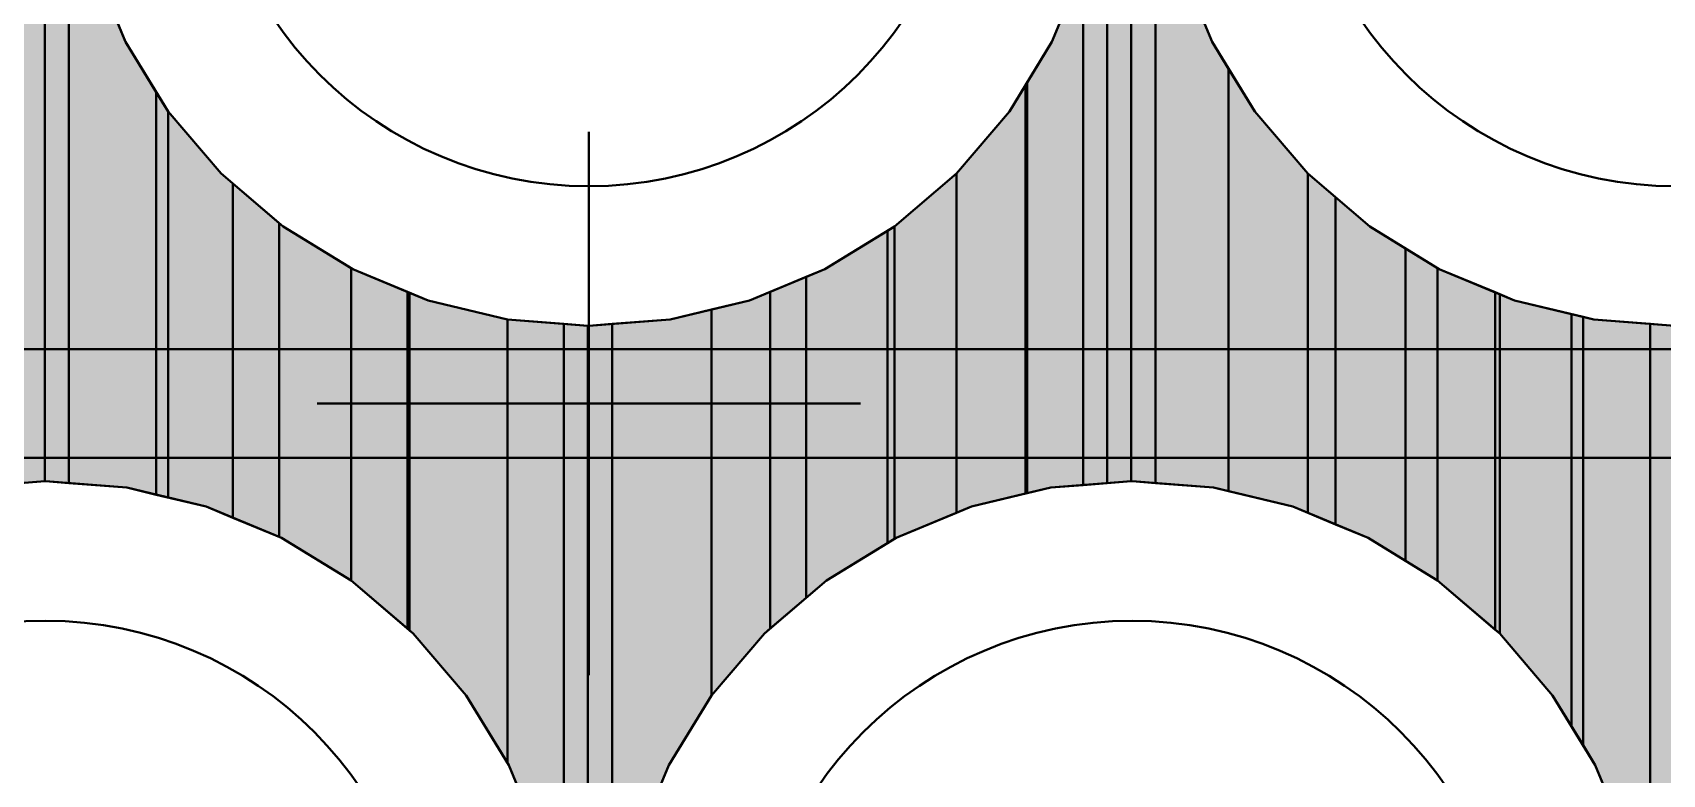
# Model space of a CAD drawing. Header units: millimetres. Extents: x 3.8 to 71.6, y 3.7 to 38.5.
# Drawn here: x 36.676 to 39.676, y 17.197 to 18.563 of the extents above; entities that cross this region are included whole.
import ezdxf

# ---------------------------------------------------------------- set-up
doc = ezdxf.new("R2010")
doc.units = ezdxf.units.MM
for name, color, linetype in [('bottom_copper', 7, 'Continuous'), ('top_copper', 7, 'Continuous'), ('top_silk', 7, 'Continuous')]:
    doc.layers.add(name, color=color, linetype=linetype)

# ---------------------------------------------------------------- blocks, each defined once
blk = doc.blocks.new('Block5882')
at = {"layer": 'bottom_copper', "lineweight": 40}
for points in [[(0, 9.3842), (-0.0431, 9.3876), (-0.0446, 9.3875), (-0.0446, 11.6739), (-0.0431, 11.6738), (0, 11.6772), (0, 9.3842)], [(0.1345, 9.3692), (0.1066, 9.3759), (0, 9.3842), (0, 10.6307), (0.0117, 10.481), (0.0468, 10.335), (0.1043, 10.1963), (0.1345, 10.1469), (0.1345, 9.3692)], [(0.2802, 9.3294), (0.2526, 9.3408), (0.1345, 9.3692), (0.1345, 10.1469), (0.1827, 10.0682), (0.2802, 9.954), (0.2802, 9.3294)], [(0.5194, 9.2049), (0.3913, 9.2833), (0.2802, 9.3294), (0.2802, 9.954), (0.3944, 9.8565), (0.5194, 9.78), (0.5194, 9.2049)], [(0.6336, 9.1074), (0.5194, 9.2049), (0.5194, 9.78), (0.5225, 9.7781), (0.6336, 9.732), (0.6336, 9.1074)], [(0.787, 8.9019), (0.7311, 8.9932), (0.6336, 9.1074), (0.6336, 9.732), (0.6612, 9.7206), (0.787, 9.6903), (0.787, 8.9019)], [(0.9109, 8.4307), (0.9021, 8.5804), (0.867, 8.7264), (0.8095, 8.8651), (0.787, 8.9019), (0.787, 9.6903), (0.8069, 9.6856), (0.9109, 9.6774), (0.9109, 8.4307)], [(0.9554, 7.3875), (0.9109, 7.384), (0.9109, 9.6774), (0.9554, 9.6739), (0.9554, 7.3875)]]:
    blk.add_hatch(color=7, dxfattribs=at).paths.add_polyline_path(points, flags=0)
at = {"layer": 'bottom_copper', "color": 7, "lineweight": 40}
for points in [[(0, 9.3842), (-0.0431, 9.3876), (-0.0446, 9.3875), (-0.0446, 11.6739), (-0.0431, 11.6738), (0, 11.6772), (0, 9.3842)], [(0.1345, 9.3692), (0.1066, 9.3759), (0, 9.3842), (0, 10.6307), (0.0117, 10.481), (0.0468, 10.335), (0.1043, 10.1963), (0.1345, 10.1469), (0.1345, 9.3692)], [(0.2802, 9.3294), (0.2526, 9.3408), (0.1345, 9.3692), (0.1345, 10.1469), (0.1827, 10.0682), (0.2802, 9.954), (0.2802, 9.3294)], [(0.5194, 9.2049), (0.3913, 9.2833), (0.2802, 9.3294), (0.2802, 9.954), (0.3944, 9.8565), (0.5194, 9.78), (0.5194, 9.2049)], [(0.6336, 9.1074), (0.5194, 9.2049), (0.5194, 9.78), (0.5225, 9.7781), (0.6336, 9.732), (0.6336, 9.1074)], [(0.787, 8.9019), (0.7311, 8.9932), (0.6336, 9.1074), (0.6336, 9.732), (0.6612, 9.7206), (0.787, 9.6903), (0.787, 8.9019)], [(0.9109, 8.4307), (0.9021, 8.5804), (0.867, 8.7264), (0.8095, 8.8651), (0.787, 8.9019), (0.787, 9.6903), (0.8069, 9.6856), (0.9109, 9.6774), (0.9109, 8.4307)], [(0.9554, 7.3875), (0.9109, 7.384), (0.9109, 9.6774), (0.9554, 9.6739), (0.9554, 7.3875)]]:
    blk.add_lwpolyline(points, close=True, dxfattribs=at)
blk = doc.blocks.new('Block6923')
at = {"layer": 'bottom_copper', "lineweight": 40}
for points in [[(0.8511, 13.6105), (0.8066, 13.607), (0.8066, 15.9004), (0.8511, 15.8969), (0.8511, 13.6105)], [(0.8066, 13.607), (0.7029, 13.5989), (0.6595, 13.5885), (0.6595, 14.3446), (0.7052, 14.4193), (0.7627, 14.558), (0.7978, 14.704), (0.8066, 14.8537), (0.8066, 13.607)], [(0.6595, 13.5885), (0.5569, 13.5638), (0.5293, 13.5524), (0.5293, 14.177), (0.6268, 14.2912), (0.6595, 14.3446), (0.6595, 13.5885)], [(0.5293, 13.5524), (0.4182, 13.5063), (0.4026, 13.4968), (0.4026, 14.0718), (0.4151, 14.0795), (0.5293, 14.177), (0.5293, 13.5524)], [(0.4026, 13.4968), (0.2901, 13.4279), (0.2526, 13.3959), (0.2526, 13.9868), (0.287, 14.0011), (0.4026, 14.0718), (0.4026, 13.4968)], [(0.2526, 13.3959), (0.1759, 13.3304), (0.0784, 13.2162), (0.0784, 13.9268), (0.1483, 13.9436), (0.2526, 13.9868), (0.2526, 13.3959)], [(0.0784, 13.2162), (0, 13.0881), (-0.0575, 12.9494), (-0.0926, 12.8034), (-0.1043, 12.6537), (-0.1043, 13.9002), (0.0023, 13.9085), (0.0784, 13.9268), (0.0784, 13.2162)], [(-0.1043, 11.6072), (-0.1474, 11.6106), (-0.1489, 11.6105), (-0.1489, 13.8969), (-0.1474, 13.8968), (-0.1043, 13.9002), (-0.1043, 11.6072)]]:
    blk.add_hatch(color=7, dxfattribs=at).paths.add_polyline_path(points, flags=0)
at = {"layer": 'bottom_copper', "color": 7, "lineweight": 40}
for points in [[(0.8511, 13.6105), (0.8066, 13.607), (0.8066, 15.9004), (0.8511, 15.8969), (0.8511, 13.6105)], [(0.8066, 13.607), (0.7029, 13.5989), (0.6595, 13.5885), (0.6595, 14.3446), (0.7052, 14.4193), (0.7627, 14.558), (0.7978, 14.704), (0.8066, 14.8537), (0.8066, 13.607)], [(0.6595, 13.5885), (0.5569, 13.5638), (0.5293, 13.5524), (0.5293, 14.177), (0.6268, 14.2912), (0.6595, 14.3446), (0.6595, 13.5885)], [(0.5293, 13.5524), (0.4182, 13.5063), (0.4026, 13.4968), (0.4026, 14.0718), (0.4151, 14.0795), (0.5293, 14.177), (0.5293, 13.5524)], [(0.4026, 13.4968), (0.2901, 13.4279), (0.2526, 13.3959), (0.2526, 13.9868), (0.287, 14.0011), (0.4026, 14.0718), (0.4026, 13.4968)], [(0.2526, 13.3959), (0.1759, 13.3304), (0.0784, 13.2162), (0.0784, 13.9268), (0.1483, 13.9436), (0.2526, 13.9868), (0.2526, 13.3959)], [(0.0784, 13.2162), (0, 13.0881), (-0.0575, 12.9494), (-0.0926, 12.8034), (-0.1043, 12.6537), (-0.1043, 13.9002), (0.0023, 13.9085), (0.0784, 13.9268), (0.0784, 13.2162)], [(-0.1043, 11.6072), (-0.1474, 11.6106), (-0.1489, 11.6105), (-0.1489, 13.8969), (-0.1474, 13.8968), (-0.1043, 13.9002), (-0.1043, 11.6072)]]:
    blk.add_lwpolyline(points, close=True, dxfattribs=at)
blk = doc.blocks.new('Block7672')
at = {"layer": 'bottom_copper', "lineweight": 40}
for points in [[(0, 13.6072), (-0.0431, 13.6106), (-0.0446, 13.6105), (-0.0446, 15.8969), (-0.0431, 15.8968), (0, 15.9002), (0, 13.6072)], [(0.1827, 13.5806), (0.1066, 13.5989), (0, 13.6072), (0, 14.8537), (0.0117, 14.704), (0.0468, 14.558), (0.1043, 14.4193), (0.1827, 14.2912), (0.1827, 13.5806)], [(0.387, 13.5081), (0.2526, 13.5638), (0.1827, 13.5806), (0.1827, 14.2912), (0.2802, 14.177), (0.387, 14.0858), (0.387, 13.5081)], [(0.5194, 13.4279), (0.3913, 13.5063), (0.387, 13.5081), (0.387, 14.0858), (0.3944, 14.0795), (0.5194, 14.003), (0.5194, 13.4279)], [(0.6272, 13.3359), (0.5194, 13.4279), (0.5194, 14.003), (0.5225, 14.0011), (0.6272, 13.9577), (0.6272, 13.3359)], [(0.8072, 13.0919), (0.7311, 13.2162), (0.6336, 13.3304), (0.6272, 13.3359), (0.6272, 13.9577), (0.6612, 13.9436), (0.8072, 13.9085), (0.8072, 13.0919)], [(0.9109, 12.6537), (0.9021, 12.8034), (0.867, 12.9494), (0.8095, 13.0881), (0.8072, 13.0919), (0.8072, 13.9085), (0.9109, 13.9004), (0.9109, 12.6537)], [(0.9554, 11.6105), (0.9109, 11.607), (0.9109, 13.9004), (0.9554, 13.8969), (0.9554, 11.6105)]]:
    blk.add_hatch(color=7, dxfattribs=at).paths.add_polyline_path(points, flags=0)
at = {"layer": 'bottom_copper', "color": 7, "lineweight": 40}
for points in [[(0, 13.6072), (-0.0431, 13.6106), (-0.0446, 13.6105), (-0.0446, 15.8969), (-0.0431, 15.8968), (0, 15.9002), (0, 13.6072)], [(0.1827, 13.5806), (0.1066, 13.5989), (0, 13.6072), (0, 14.8537), (0.0117, 14.704), (0.0468, 14.558), (0.1043, 14.4193), (0.1827, 14.2912), (0.1827, 13.5806)], [(0.387, 13.5081), (0.2526, 13.5638), (0.1827, 13.5806), (0.1827, 14.2912), (0.2802, 14.177), (0.387, 14.0858), (0.387, 13.5081)], [(0.5194, 13.4279), (0.3913, 13.5063), (0.387, 13.5081), (0.387, 14.0858), (0.3944, 14.0795), (0.5194, 14.003), (0.5194, 13.4279)], [(0.6272, 13.3359), (0.5194, 13.4279), (0.5194, 14.003), (0.5225, 14.0011), (0.6272, 13.9577), (0.6272, 13.3359)], [(0.8072, 13.0919), (0.7311, 13.2162), (0.6336, 13.3304), (0.6272, 13.3359), (0.6272, 13.9577), (0.6612, 13.9436), (0.8072, 13.9085), (0.8072, 13.0919)], [(0.9109, 12.6537), (0.9021, 12.8034), (0.867, 12.9494), (0.8095, 13.0881), (0.8072, 13.0919), (0.8072, 13.9085), (0.9109, 13.9004), (0.9109, 12.6537)], [(0.9554, 11.6105), (0.9109, 11.607), (0.9109, 13.9004), (0.9554, 13.8969), (0.9554, 11.6105)]]:
    blk.add_lwpolyline(points, close=True, dxfattribs=at)
blk = doc.blocks.new('Block8641')
at = {"layer": 'bottom_copper', "lineweight": 40}
blk.add_hatch(color=7, dxfattribs=at).paths.add_polyline_path([(1.3218, 13.6105), (1.2773, 13.607), (1.2773, 15.9004), (1.3218, 15.8969), (1.3218, 13.6105)], flags=0)
at = {"layer": 'bottom_copper', "color": 7, "lineweight": 40}
blk.add_lwpolyline([(1.3218, 13.6105), (1.2773, 13.607), (1.2773, 15.9004), (1.3218, 15.8969), (1.3218, 13.6105)], close=True, dxfattribs=at)
blk = doc.blocks.new('Block32102')
at = {"layer": 'top_copper', "lineweight": 40}
for points in [[(0, 9.3842), (-0.0431, 9.3876), (-0.0446, 9.3875), (-0.0446, 11.6739), (-0.0431, 11.6738), (0, 11.6772), (0, 9.3842)], [(0.1345, 9.3692), (0.1066, 9.3759), (0, 9.3842), (0, 10.6307), (0.0117, 10.481), (0.0468, 10.335), (0.1043, 10.1963), (0.1345, 10.1469), (0.1345, 9.3692)], [(0.3313, 9.3082), (0.2526, 9.3408), (0.1345, 9.3692), (0.1345, 10.1469), (0.1827, 10.0682), (0.2802, 9.954), (0.3313, 9.9104), (0.3313, 9.3082)], [(0.4602, 9.2411), (0.3913, 9.2833), (0.3313, 9.3082), (0.3313, 9.9104), (0.3944, 9.8565), (0.4602, 9.8162), (0.4602, 9.2411)], [(0.6256, 9.1142), (0.5194, 9.2049), (0.4602, 9.2411), (0.4602, 9.8162), (0.5225, 9.7781), (0.6256, 9.7354), (0.6256, 9.1142)], [(0.7661, 8.936), (0.7311, 8.9932), (0.6336, 9.1074), (0.6256, 9.1142), (0.6256, 9.7354), (0.6612, 9.7206), (0.7661, 9.6954), (0.7661, 8.936)], [(0.9109, 8.4307), (0.9021, 8.5804), (0.867, 8.7264), (0.8095, 8.8651), (0.7661, 8.936), (0.7661, 9.6954), (0.8072, 9.6855), (0.9109, 9.6774), (0.9109, 8.4307)], [(0.9554, 7.3875), (0.9109, 7.384), (0.9109, 9.6774), (0.9554, 9.6739), (0.9554, 7.3875)]]:
    blk.add_hatch(color=7, dxfattribs=at).paths.add_polyline_path(points, flags=0)
at = {"layer": 'top_copper', "color": 7, "lineweight": 40}
for points in [[(0, 9.3842), (-0.0431, 9.3876), (-0.0446, 9.3875), (-0.0446, 11.6739), (-0.0431, 11.6738), (0, 11.6772), (0, 9.3842)], [(0.1345, 9.3692), (0.1066, 9.3759), (0, 9.3842), (0, 10.6307), (0.0117, 10.481), (0.0468, 10.335), (0.1043, 10.1963), (0.1345, 10.1469), (0.1345, 9.3692)], [(0.3313, 9.3082), (0.2526, 9.3408), (0.1345, 9.3692), (0.1345, 10.1469), (0.1827, 10.0682), (0.2802, 9.954), (0.3313, 9.9104), (0.3313, 9.3082)], [(0.4602, 9.2411), (0.3913, 9.2833), (0.3313, 9.3082), (0.3313, 9.9104), (0.3944, 9.8565), (0.4602, 9.8162), (0.4602, 9.2411)], [(0.6256, 9.1142), (0.5194, 9.2049), (0.4602, 9.2411), (0.4602, 9.8162), (0.5225, 9.7781), (0.6256, 9.7354), (0.6256, 9.1142)], [(0.7661, 8.936), (0.7311, 8.9932), (0.6336, 9.1074), (0.6256, 9.1142), (0.6256, 9.7354), (0.6612, 9.7206), (0.7661, 9.6954), (0.7661, 8.936)], [(0.9109, 8.4307), (0.9021, 8.5804), (0.867, 8.7264), (0.8095, 8.8651), (0.7661, 8.936), (0.7661, 9.6954), (0.8072, 9.6855), (0.9109, 9.6774), (0.9109, 8.4307)], [(0.9554, 7.3875), (0.9109, 7.384), (0.9109, 9.6774), (0.9554, 9.6739), (0.9554, 7.3875)]]:
    blk.add_lwpolyline(points, close=True, dxfattribs=at)
blk = doc.blocks.new('Block33282')
at = {"layer": 'top_copper', "lineweight": 40}
for points in [[(0.8835, 13.6105), (0.839, 13.607), (0.839, 15.9004), (0.8835, 15.8969), (0.8835, 13.6105)], [(0.839, 13.607), (0.7951, 13.6036), (0.7951, 14.558), (0.8302, 14.704), (0.839, 14.8537), (0.839, 13.607)], [(0.7951, 13.6036), (0.7353, 13.5989), (0.689, 13.5878), (0.689, 14.3399), (0.7376, 14.4193), (0.7951, 14.558), (0.7951, 13.6036)], [(0.689, 13.5878), (0.5893, 13.5638), (0.5617, 13.5524), (0.5617, 14.177), (0.6592, 14.2912), (0.689, 14.3399), (0.689, 13.5878)], [(0.5617, 13.5524), (0.4506, 13.5063), (0.4475, 13.5044), (0.4475, 14.0795), (0.5617, 14.177), (0.5617, 13.5524)], [(0.4475, 13.5044), (0.3225, 13.4279), (0.2188, 13.3394), (0.2188, 13.9594), (0.3194, 14.0011), (0.4475, 14.0795), (0.4475, 13.5044)], [(0.2188, 13.3394), (0.2083, 13.3304), (0.1108, 13.2162), (0.1108, 13.9268), (0.1807, 13.9436), (0.2188, 13.9594), (0.2188, 13.3394)], [(0.1108, 13.2162), (0.0324, 13.0881), (-0.0251, 12.9494), (-0.0602, 12.8034), (-0.0719, 12.6537), (-0.0719, 13.9002), (0.0347, 13.9085), (0.1108, 13.9268), (0.1108, 13.2162)], [(-0.0719, 11.6072), (-0.115, 11.6106), (-0.1165, 11.6105), (-0.1165, 13.8969), (-0.115, 13.8968), (-0.0719, 13.9002), (-0.0719, 11.6072)]]:
    blk.add_hatch(color=7, dxfattribs=at).paths.add_polyline_path(points, flags=0)
at = {"layer": 'top_copper', "color": 7, "lineweight": 40}
for points in [[(0.8835, 13.6105), (0.839, 13.607), (0.839, 15.9004), (0.8835, 15.8969), (0.8835, 13.6105)], [(0.839, 13.607), (0.7951, 13.6036), (0.7951, 14.558), (0.8302, 14.704), (0.839, 14.8537), (0.839, 13.607)], [(0.7951, 13.6036), (0.7353, 13.5989), (0.689, 13.5878), (0.689, 14.3399), (0.7376, 14.4193), (0.7951, 14.558), (0.7951, 13.6036)], [(0.689, 13.5878), (0.5893, 13.5638), (0.5617, 13.5524), (0.5617, 14.177), (0.6592, 14.2912), (0.689, 14.3399), (0.689, 13.5878)], [(0.5617, 13.5524), (0.4506, 13.5063), (0.4475, 13.5044), (0.4475, 14.0795), (0.5617, 14.177), (0.5617, 13.5524)], [(0.4475, 13.5044), (0.3225, 13.4279), (0.2188, 13.3394), (0.2188, 13.9594), (0.3194, 14.0011), (0.4475, 14.0795), (0.4475, 13.5044)], [(0.2188, 13.3394), (0.2083, 13.3304), (0.1108, 13.2162), (0.1108, 13.9268), (0.1807, 13.9436), (0.2188, 13.9594), (0.2188, 13.3394)], [(0.1108, 13.2162), (0.0324, 13.0881), (-0.0251, 12.9494), (-0.0602, 12.8034), (-0.0719, 12.6537), (-0.0719, 13.9002), (0.0347, 13.9085), (0.1108, 13.9268), (0.1108, 13.2162)], [(-0.0719, 11.6072), (-0.115, 11.6106), (-0.1165, 11.6105), (-0.1165, 13.8969), (-0.115, 13.8968), (-0.0719, 13.9002), (-0.0719, 11.6072)]]:
    blk.add_lwpolyline(points, close=True, dxfattribs=at)
blk = doc.blocks.new('Block34524')
at = {"layer": 'top_copper', "lineweight": 40}
for points in [[(0, 13.6072), (-0.0431, 13.6106), (-0.0446, 13.6105), (-0.0446, 15.8969), (-0.0431, 15.8968), (0, 15.9002), (0, 13.6072)], [(0.1609, 13.5858), (0.1066, 13.5989), (0, 13.6072), (0, 14.8537), (0.0117, 14.704), (0.0468, 14.558), (0.1043, 14.4193), (0.1609, 14.3268), (0.1609, 13.5858)], [(0.3018, 13.5434), (0.2526, 13.5638), (0.1609, 13.5858), (0.1609, 14.3268), (0.1827, 14.2912), (0.2802, 14.177), (0.3018, 14.1586), (0.3018, 13.5434)], [(0.5194, 13.4279), (0.3913, 13.5063), (0.3018, 13.5434), (0.3018, 14.1586), (0.3944, 14.0795), (0.5194, 14.003), (0.5194, 13.4279)], [(0.6231, 13.3394), (0.5194, 13.4279), (0.5194, 14.003), (0.5225, 14.0011), (0.6231, 13.9594), (0.6231, 13.3394)], [(0.8072, 13.0919), (0.7311, 13.2162), (0.6336, 13.3304), (0.6231, 13.3394), (0.6231, 13.9594), (0.6612, 13.9436), (0.8072, 13.9085), (0.8072, 13.0919)], [(0.9109, 12.6537), (0.9021, 12.8034), (0.867, 12.9494), (0.8095, 13.0881), (0.8072, 13.0919), (0.8072, 13.9085), (0.9109, 13.9004), (0.9109, 12.6537)], [(0.9554, 11.6105), (0.9109, 11.607), (0.9109, 13.9004), (0.9554, 13.8969), (0.9554, 11.6105)]]:
    blk.add_hatch(color=7, dxfattribs=at).paths.add_polyline_path(points, flags=0)
at = {"layer": 'top_copper', "color": 7, "lineweight": 40}
for points in [[(0, 13.6072), (-0.0431, 13.6106), (-0.0446, 13.6105), (-0.0446, 15.8969), (-0.0431, 15.8968), (0, 15.9002), (0, 13.6072)], [(0.1609, 13.5858), (0.1066, 13.5989), (0, 13.6072), (0, 14.8537), (0.0117, 14.704), (0.0468, 14.558), (0.1043, 14.4193), (0.1609, 14.3268), (0.1609, 13.5858)], [(0.3018, 13.5434), (0.2526, 13.5638), (0.1609, 13.5858), (0.1609, 14.3268), (0.1827, 14.2912), (0.2802, 14.177), (0.3018, 14.1586), (0.3018, 13.5434)], [(0.5194, 13.4279), (0.3913, 13.5063), (0.3018, 13.5434), (0.3018, 14.1586), (0.3944, 14.0795), (0.5194, 14.003), (0.5194, 13.4279)], [(0.6231, 13.3394), (0.5194, 13.4279), (0.5194, 14.003), (0.5225, 14.0011), (0.6231, 13.9594), (0.6231, 13.3394)], [(0.8072, 13.0919), (0.7311, 13.2162), (0.6336, 13.3304), (0.6231, 13.3394), (0.6231, 13.9594), (0.6612, 13.9436), (0.8072, 13.9085), (0.8072, 13.0919)], [(0.9109, 12.6537), (0.9021, 12.8034), (0.867, 12.9494), (0.8095, 13.0881), (0.8072, 13.0919), (0.8072, 13.9085), (0.9109, 13.9004), (0.9109, 12.6537)], [(0.9554, 11.6105), (0.9109, 11.607), (0.9109, 13.9004), (0.9554, 13.8969), (0.9554, 11.6105)]]:
    blk.add_lwpolyline(points, close=True, dxfattribs=at)
blk = doc.blocks.new('Block35240')
at = {"layer": 'top_copper', "lineweight": 40}
blk.add_hatch(color=7, dxfattribs=at).paths.add_polyline_path([(0.8511, 13.6105), (0.8066, 13.607), (0.8066, 15.9004), (0.8511, 15.8969), (0.8511, 13.6105)], flags=0)
at = {"layer": 'top_copper', "color": 7, "lineweight": 40}
blk.add_lwpolyline([(0.8511, 13.6105), (0.8066, 13.607), (0.8066, 15.9004), (0.8511, 15.8969), (0.8511, 13.6105)], close=True, dxfattribs=at)

msp = doc.modelspace()

# ---------------------------------------------------------------- linework, layer by layer
at = {"layer": 'bottom_copper', "color": 7, "lineweight": 40}
for p, q in [((36.6985, 17.7368), (36.6985, 20.0232)), ((36.6985, 20.0232), (36.6985, 17.7368)), ((38.6985, 17.7368), (38.6985, 20.0232)), ((38.6985, 20.0232), (38.6985, 17.7368)), ((36.7899, 18.6843), (36.8474, 18.5456)), ((38.5526, 18.5456), (38.6101, 18.6843)), ((38.7899, 18.6843), (38.8474, 18.5456)), ((36.8474, 18.5456), (36.9258, 18.4175)), ((38.4742, 18.4175), (38.5526, 18.5456)), ((38.8474, 18.5456), (38.9258, 18.4175)), ((36.9258, 18.4175), (37.0233, 18.3033)), ((38.3767, 18.3033), (38.4742, 18.4175)), ((38.9258, 18.4175), (39.0233, 18.3033)), ((37.0233, 18.3033), (37.1375, 18.2058)), ((38.2625, 18.2058), (38.3767, 18.3033)), ((39.0233, 18.3033), (39.1375, 18.2058)), ((37.1375, 18.2058), (37.2656, 18.1274)), ((38.1344, 18.1274), (38.2625, 18.2058)), ((39.1375, 18.2058), (39.2656, 18.1274)), ((37.2656, 18.1274), (37.4043, 18.0699)), ((37.9957, 18.0699), (38.1344, 18.1274)), ((39.2656, 18.1274), (39.4043, 18.0699)), ((37.4043, 18.0699), (37.5503, 18.0348)), ((37.8497, 18.0348), (37.9957, 18.0699)), ((39.4043, 18.0699), (39.5503, 18.0348)), ((37.5503, 18.0348), (37.6985, 18.0232)), ((37.7, 18.0231), (37.8497, 18.0348)), ((39.5503, 18.0348), (39.6985, 18.0232)), ((37.6985, 15.7368), (37.6985, 18.0232)), ((37.6985, 18.0232), (37.7, 18.0231)), ((37.6985, 18.0232), (37.6985, 15.7368)), ((36.6985, 17.7368), (36.5503, 17.7252)), ((36.7, 17.7369), (36.6985, 17.7368)), ((36.8497, 17.7252), (36.7, 17.7369)), ((38.6985, 17.7368), (38.5503, 17.7252)), ((38.7, 17.7369), (38.6985, 17.7368)), ((38.8497, 17.7252), (38.7, 17.7369)), ((36.9957, 17.6901), (36.8497, 17.7252)), ((38.5503, 17.7252), (38.4043, 17.6901)), ((38.9957, 17.6901), (38.8497, 17.7252)), ((37.1344, 17.6326), (36.9957, 17.6901)), ((38.4043, 17.6901), (38.2656, 17.6326)), ((39.1344, 17.6326), (38.9957, 17.6901)), ((37.2625, 17.5542), (37.1344, 17.6326)), ((38.2656, 17.6326), (38.1375, 17.5542)), ((39.2625, 17.5542), (39.1344, 17.6326)), ((37.3767, 17.4567), (37.2625, 17.5542)), ((38.1375, 17.5542), (38.0233, 17.4567)), ((39.3767, 17.4567), (39.2625, 17.5542)), ((37.4742, 17.3425), (37.3767, 17.4567)), ((38.0233, 17.4567), (37.9258, 17.3425)), ((39.4742, 17.3425), (39.3767, 17.4567)), ((37.5526, 17.2144), (37.4742, 17.3425)), ((37.9258, 17.3425), (37.8474, 17.2144)), ((39.5526, 17.2144), (39.4742, 17.3425)), ((37.6101, 17.0757), (37.5526, 17.2144)), ((37.8474, 17.2144), (37.7899, 17.0757)), ((39.6101, 17.0757), (39.5526, 17.2144))]:
    msp.add_line(p, q, dxfattribs=at)
for centre in [(37.7, 18.98), (39.7, 18.98), (36.7, 16.78), (38.7, 16.78)]:
    msp.add_ellipse(centre, major_axis=(0.7, 0), ratio=1, dxfattribs=at)
at = {"layer": 'top_copper', "color": 7, "lineweight": 40}
for p, q in [((36.6985, 17.7368), (36.6985, 20.0232)), ((36.6985, 20.0232), (36.6985, 17.7368)), ((38.6985, 17.7368), (38.6985, 20.0232)), ((38.6985, 20.0232), (38.6985, 17.7368)), ((36.7899, 18.6843), (36.8474, 18.5456)), ((38.5526, 18.5456), (38.6101, 18.6843)), ((38.7899, 18.6843), (38.8474, 18.5456)), ((36.8474, 18.5456), (36.9258, 18.4175)), ((38.4742, 18.4175), (38.5526, 18.5456)), ((38.8474, 18.5456), (38.9258, 18.4175)), ((36.9258, 18.4175), (37.0233, 18.3033)), ((38.3767, 18.3033), (38.4742, 18.4175)), ((38.9258, 18.4175), (39.0233, 18.3033)), ((37.0233, 18.3033), (37.1375, 18.2058)), ((38.2625, 18.2058), (38.3767, 18.3033)), ((39.0233, 18.3033), (39.1375, 18.2058)), ((37.1375, 18.2058), (37.2656, 18.1274)), ((38.1344, 18.1274), (38.2625, 18.2058)), ((39.1375, 18.2058), (39.2656, 18.1274)), ((37.2656, 18.1274), (37.4043, 18.0699)), ((37.9957, 18.0699), (38.1344, 18.1274)), ((39.2656, 18.1274), (39.4043, 18.0699)), ((37.4043, 18.0699), (37.5503, 18.0348)), ((37.8497, 18.0348), (37.9957, 18.0699)), ((39.4043, 18.0699), (39.5503, 18.0348)), ((37.5503, 18.0348), (37.6985, 18.0232)), ((37.7, 18.0231), (37.8497, 18.0348)), ((39.5503, 18.0348), (39.6985, 18.0232)), ((37.6985, 15.7368), (37.6985, 18.0232)), ((37.6985, 18.0232), (37.7, 18.0231)), ((37.6985, 18.0232), (37.6985, 15.7368)), ((36.6985, 17.7368), (36.5503, 17.7252)), ((36.7, 17.7369), (36.6985, 17.7368)), ((36.8497, 17.7252), (36.7, 17.7369)), ((38.6985, 17.7368), (38.5503, 17.7252)), ((38.7, 17.7369), (38.6985, 17.7368)), ((38.8497, 17.7252), (38.7, 17.7369)), ((36.9957, 17.6901), (36.8497, 17.7252)), ((38.5503, 17.7252), (38.4043, 17.6901)), ((38.9957, 17.6901), (38.8497, 17.7252)), ((37.1344, 17.6326), (36.9957, 17.6901)), ((38.4043, 17.6901), (38.2656, 17.6326)), ((39.1344, 17.6326), (38.9957, 17.6901)), ((37.2625, 17.5542), (37.1344, 17.6326)), ((38.2656, 17.6326), (38.1375, 17.5542)), ((39.2625, 17.5542), (39.1344, 17.6326)), ((37.3767, 17.4567), (37.2625, 17.5542)), ((38.1375, 17.5542), (38.0233, 17.4567)), ((39.3767, 17.4567), (39.2625, 17.5542)), ((37.4742, 17.3425), (37.3767, 17.4567)), ((38.0233, 17.4567), (37.9258, 17.3425)), ((39.4742, 17.3425), (39.3767, 17.4567)), ((37.5526, 17.2144), (37.4742, 17.3425)), ((37.9258, 17.3425), (37.8474, 17.2144)), ((39.5526, 17.2144), (39.4742, 17.3425)), ((37.6101, 17.0757), (37.5526, 17.2144)), ((37.8474, 17.2144), (37.7899, 17.0757)), ((39.6101, 17.0757), (39.5526, 17.2144))]:
    msp.add_line(p, q, dxfattribs=at)
for centre in [(37.7, 18.98), (39.7, 18.98), (36.7, 16.78), (38.7, 16.78)]:
    msp.add_ellipse(centre, major_axis=(0.7, 0), ratio=1, dxfattribs=at)
at = {"layer": 'top_silk', "color": 7, "lineweight": 40}
for p, q in [((37.7, 18.38), (37.7, 17.38)), ((44.3, 17.98), (26.1, 17.98)), ((37.2, 17.88), (38.2, 17.88)), ((26.1, 17.78), (44.3, 17.78))]:
    msp.add_line(p, q, dxfattribs=at)

# ---------------------------------------------------------------- block references
at = {"layer": 'bottom_copper'}
for name, p in [('Block8641', (35.3767, 4.1263)), ('Block7672', (36.7431, 4.1263)), ('Block6923', (37.8474, 4.1263)), ('Block5882', (38.7431, 8.3493))]:
    msp.add_blockref(name, p, dxfattribs=at)
at = {"layer": 'top_copper'}
for name, p in [('Block32102', (38.7431, 8.3493)), ('Block33282', (37.815, 4.1263)), ('Block34524', (36.7431, 4.1263)), ('Block35240', (35.8474, 4.1263))]:
    msp.add_blockref(name, p, dxfattribs=at)

doc.saveas('drawing.dxf')
